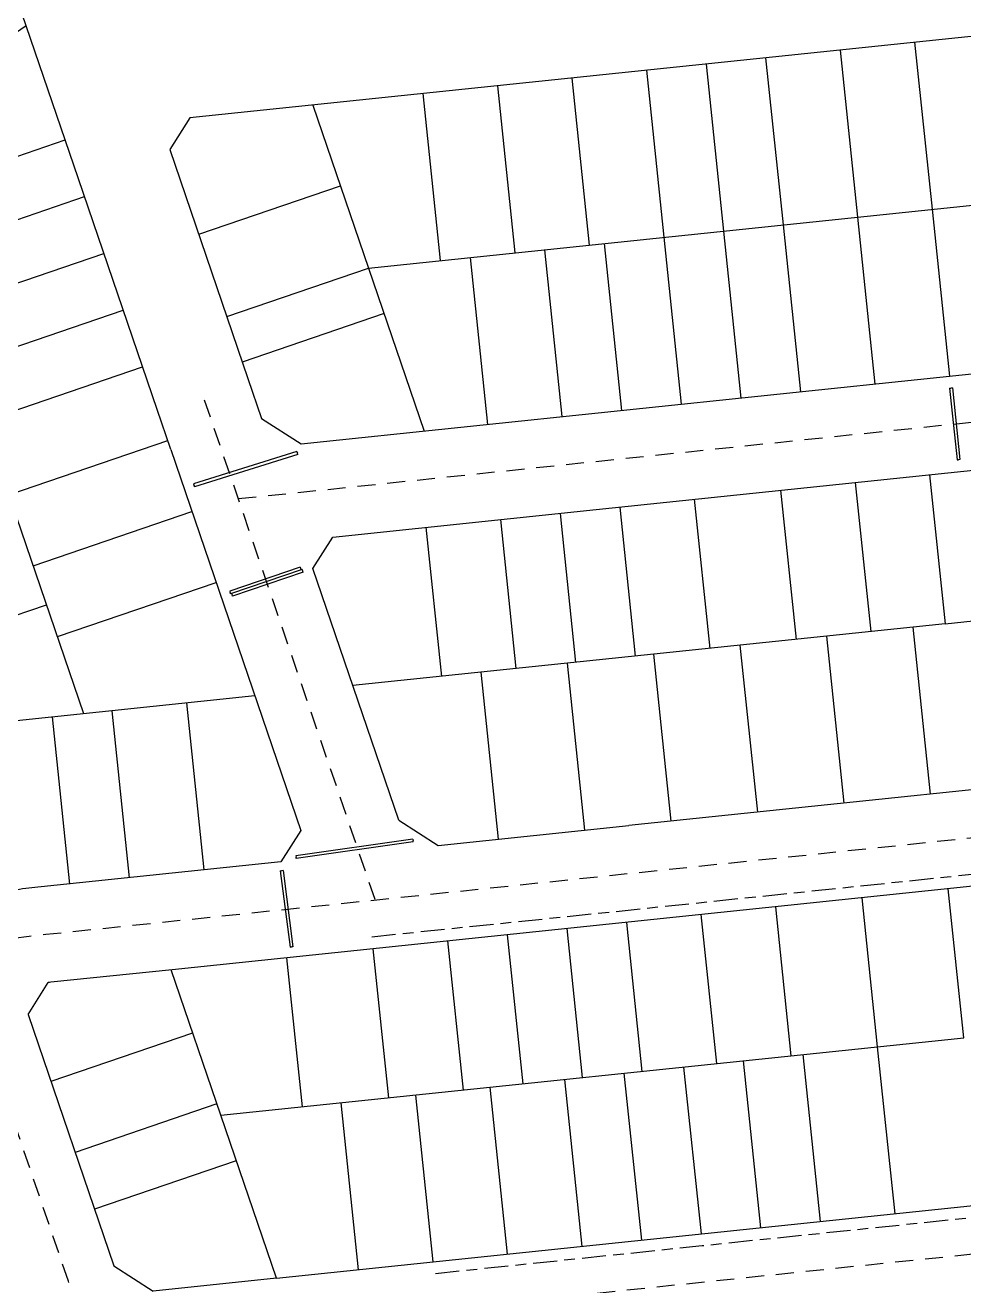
# Model space of a CAD drawing. Extents: x 296374 to 298792, y 6267790 to 6270844.
# Drawn here: x 297608.3 to 297764.9, y 6269795.8 to 6270006.1 of the extents above; entities that cross this region are included whole.
import ezdxf

# ---------------------------------------------------------------- set-up
doc = ezdxf.new("R2010")
doc.units = 0
doc.linetypes.add('Cable Exist UG', pattern=[8.2, 4, -1.2, 1.8, -1.2])
doc.linetypes.add('Dash', pattern=[5, 3, -2])
for name, color, linetype in [('_User_Exist_LV', 7, 'Cable Exist UG'), ('_User_xref', 6, 'Continuous'), ('Duct_SP_EXT', 7, 'Continuous'), ('X-Masterplan_LotLayout_P2$0$D-LO-Stage 15', 251, 'Continuous'), ('X-Masterplan_LotLayout_P2$0$D-LO-Stage 16', 251, 'Continuous'), ('X-Masterplan_LotLayout_P2$0$D-LO-Stage 28', 251, 'Continuous'), ('X-Masterplan_LotLayout_P2$0$D-RD-15-23_CL', 251, 'Dash'), ('X-Masterplan_LotLayout_P2$0$D-RD-Stage15_BDY', 251, 'Continuous'), ('X-Masterplan_LotLayout_P2$0$D-RD-Stage16_BDY', 251, 'Continuous'), ('X-Masterplan_LotLayout_P2$0$D-RD-Stage28_BDY', 251, 'Continuous')]:
    doc.layers.add(name, color=color, linetype=linetype)

# ---------------------------------------------------------------- blocks, each defined once
blk = doc.blocks.new('X-Masterplan_LotLayout_P2')
at = {"layer": 'X-Masterplan_LotLayout_P2$0$D-LO-Stage 15'}
for p, q in [((297640.96, 6269824.28), (297632.67, 6269848.56)), ((297636.27, 6269838.01), (297612.61, 6269829.93)), ((297640.31, 6269826.18), (297616.65, 6269818.1)), ((297650.24, 6269797.1), (297640.96, 6269824.28)), ((297643.54, 6269816.71), (297619.88, 6269808.64))]:
    blk.add_line(p, q, dxfattribs=at)
at = {"layer": 'X-Masterplan_LotLayout_P2$0$D-LO-Stage 16'}
for p, q in [((297665.62, 6269965.6), (297794.09, 6269978.99)), ((297762.6, 6269947.56), (297759.69, 6269975.41)), ((297750.16, 6269946.26), (297747.26, 6269974.11)), ((297727.78, 6269943.93), (297724.88, 6269971.78)), ((297737.73, 6269944.97), (297734.83, 6269972.82)), ((297707.89, 6269941.86), (297704.99, 6269969.71)), ((297717.84, 6269942.89), (297714.93, 6269970.74)), ((297685.51, 6269939.52), (297682.61, 6269967.37)), ((297697.95, 6269940.82), (297695.04, 6269968.67)), ((297665.62, 6269965.6), (297674.9, 6269938.42)), ((297618.09, 6269891.27), (297599, 6269947.19)), ((297605.62, 6269927.79), (297632.12, 6269936.84)), ((297759.24, 6269931.12), (297761.83, 6269906.26)), ((297746.81, 6269929.83), (297749.4, 6269904.96)), ((297719.95, 6269927.03), (297722.54, 6269902.16)), ((297734.37, 6269928.53), (297736.96, 6269903.67)), ((297609.66, 6269915.96), (297636.16, 6269925.01)), ((297697.57, 6269924.69), (297700.16, 6269899.83)), ((297707.52, 6269925.73), (297710.11, 6269900.87)), ((297687.63, 6269923.66), (297690.22, 6269898.79)), ((297675.19, 6269922.36), (297677.79, 6269897.5)), ((297613.7, 6269904.13), (297640.2, 6269913.18)), ((297588.23, 6269901.36), (297611.88, 6269909.44)), ((297761.83, 6269906.26), (297784.67, 6269908.64)), ((297761.83, 6269906.26), (297662.98, 6269895.95)), ((297742.02, 6269904.19), (297744.92, 6269876.34)), ((297756.44, 6269905.7), (297759.34, 6269877.85)), ((297727.59, 6269902.69), (297730.5, 6269874.84)), ((297698.75, 6269899.68), (297701.65, 6269871.83)), ((297713.17, 6269901.19), (297716.08, 6269873.34)), ((297684.33, 6269898.18), (297687.23, 6269870.33)), ((297646.66, 6269894.25), (297592.58, 6269888.61)), ((297622.79, 6269891.76), (297625.69, 6269863.91)), ((297635.22, 6269893.06), (297638.12, 6269865.21)), ((297612.84, 6269890.73), (297615.74, 6269862.85)), ((297747.92, 6269860.57), (297750.51, 6269835.7)), ((297721.07, 6269857.77), (297723.66, 6269832.9)), ((297733.5, 6269859.07), (297736.09, 6269834.2)), ((297698.69, 6269855.44), (297701.28, 6269830.57)), ((297708.64, 6269856.47), (297711.23, 6269831.61)), ((297678.8, 6269853.36), (297681.39, 6269828.5)), ((297688.74, 6269854.4), (297691.34, 6269829.54)), ((297666.36, 6269852.07), (297668.96, 6269827.2)), ((297651.94, 6269850.56), (297654.53, 6269825.7)), ((297640.96, 6269824.28), (297764.94, 6269837.21)), ((297738.08, 6269834.41), (297740.99, 6269806.56)), ((297750.51, 6269835.7), (297753.42, 6269807.85)), ((297718.19, 6269832.33), (297721.09, 6269804.49)), ((297728.14, 6269833.37), (297731.04, 6269805.52)), ((297698.3, 6269830.26), (297701.2, 6269802.41)), ((297708.24, 6269831.3), (297711.15, 6269803.45)), ((297685.87, 6269828.97), (297688.77, 6269801.12)), ((297661, 6269826.37), (297663.9, 6269798.52)), ((297673.43, 6269827.67), (297676.34, 6269799.82))]:
    blk.add_line(p, q, dxfattribs=at)
at = {"layer": 'X-Masterplan_LotLayout_P2$0$D-LO-Stage 16', "flags": 128}
blk.add_lwpolyline([(297764.94, 6269837.21), (297762.34, 6269862.07)], dxfattribs=at)
at = {"layer": 'X-Masterplan_LotLayout_P2$0$D-LO-Stage 28'}
for p, q in [((297563, 6269975.24), (297608.49, 6270006.05)), ((297759.69, 6269975.41), (297756.79, 6270003.26)), ((297734.83, 6269972.82), (297731.92, 6270000.67)), ((297747.26, 6269974.11), (297744.36, 6270001.96)), ((297714.93, 6269970.74), (297712.03, 6269998.59)), ((297724.88, 6269971.78), (297721.98, 6269999.63)), ((297702.5, 6269969.45), (297699.6, 6269997.3)), ((297677.64, 6269966.86), (297674.73, 6269994.7)), ((297690.07, 6269968.15), (297687.17, 6269996)), ((297656.34, 6269992.79), (297665.62, 6269965.6)), ((297588.5, 6269977.94), (297615, 6269986.99)), ((297591.73, 6269968.48), (297618.23, 6269977.53)), ((297637.28, 6269971.25), (297660.94, 6269979.32)), ((297594.96, 6269959.02), (297621.46, 6269968.06)), ((297641.96, 6269957.53), (297665.62, 6269965.6)), ((297598.19, 6269949.55), (297624.69, 6269958.6)), ((297601.42, 6269940.09), (297627.92, 6269949.13))]:
    blk.add_line(p, q, dxfattribs=at)
at = {"layer": 'X-Masterplan_LotLayout_P2$0$D-LO-Stage 28', "flags": 128}
blk.add_lwpolyline([(297668.21, 6269958), (297644.56, 6269949.93)], dxfattribs=at)
at = {"layer": 'X-Masterplan_LotLayout_P2$0$D-RD-15-23_CL', "flags": 128}
for points in [[(297643.88, 6269927.14), (297828.79, 6269946.42)], [(297666.71, 6269860.29), (297637.91, 6269944.62)], [(297823.15, 6269876.45), (297763.5, 6269870.24)], [(297615.54, 6269796.59), (297596.58, 6269852.14)], [(297619.22, 6269785.82), (297830.24, 6269807.82)], [(297643.08, 6269715.94), (297615.54, 6269796.59)]]:
    blk.add_lwpolyline(points, dxfattribs=at)
blk.add_lwpolyline([(297763.5, 6269870.24), (297611.8, 6269854.42, 0.056343), (297567.91, 6269844.77), (297520.13, 6269828.46)], format="xyb", dxfattribs=at)
at = {"layer": 'X-Masterplan_LotLayout_P2$0$D-RD-Stage15_BDY', "flags": 128}
blk.add_lwpolyline([(297632.83, 6269848.57), (297612.62, 6269846.47, 0.00062), (297612.15, 6269846.42)], format="xyb", dxfattribs=at)
for points in [[(297608.8, 6269841.09), (297612.15, 6269846.42)], [(297608.8, 6269841.09), (297623.11, 6269799.17)], [(297623.11, 6269799.17), (297629.7, 6269794.96)], [(297650.24, 6269797.1), (297629.7, 6269794.96)]]:
    blk.add_lwpolyline(points, dxfattribs=at)
at = {"layer": 'X-Masterplan_LotLayout_P2$0$D-RD-Stage16_BDY', "flags": 128}
for points in [[(297645.48, 6269947.21), (297647.78, 6269940.49), (297654.37, 6269936.28), (297814.21, 6269952.94), (297819.87, 6269958.41), (297826.02, 6270002.18)], [(297632.63, 6269935.32), (297630.34, 6269942.04)], [(297703.57, 6269925.32), (297811.91, 6269936.61)], [(297659.67, 6269920.74), (297703.57, 6269925.32)], [(297656.31, 6269915.49), (297659.67, 6269920.74)], [(297670.65, 6269873.5), (297656.31, 6269915.49)], [(297807.41, 6269882.86), (297709.06, 6269872.61)], [(297670.65, 6269873.5), (297677.24, 6269869.29)], [(297677.24, 6269869.29), (297709.06, 6269872.61)], [(297650.24, 6269797.1), (297813.99, 6269814.17), (297818.44, 6269819.66), (297813.99, 6269862.43), (297808.49, 6269866.88), (297632.83, 6269848.57)]]:
    blk.add_lwpolyline(points, dxfattribs=at)
blk.add_lwpolyline([(297632.63, 6269935.32), (297654.32, 6269871.8), (297650.96, 6269866.55), (297610.97, 6269862.38, 0.004945), (297606.88, 6269861.91, 0.004945)], format="xyb", dxfattribs=at)
at = {"layer": 'X-Masterplan_LotLayout_P2$0$D-RD-Stage28_BDY', "flags": 128}
for points in [[(297617.21, 6269980.51), (297606.32, 6270012.41)], [(297826.02, 6270002.18), (297826.51, 6270005.65), (297822.23, 6270010.08), (297635.8, 6269990.65), (297632.45, 6269985.4), (297645.48, 6269947.21)], [(297630.34, 6269942.04), (297617.21, 6269980.51)]]:
    blk.add_lwpolyline(points, dxfattribs=at)

msp = doc.modelspace()

# ---------------------------------------------------------------- linework, layer by layer
at = {"layer": '_User_Exist_LV', "lineweight": -3, "flags": 128}
for points in [[(297666.16, 6269854.07), (297708.44, 6269858.46), (297762.15, 6269864.06), (297808.71, 6269868.92), (297809.74, 6269868.09), (297830.22, 6269869.07), (297835.64, 6269875.75), (297859.85, 6269878.27), (297860.1, 6269868.4)], [(297860.1, 6269868.4), (297857.45, 6269874), (297837.7, 6269871.94), (297832.2, 6269865.16), (297819.38, 6269864.66), (297821.78, 6269841.63), (297818.83, 6269835.22), (297818.83, 6269835.22), (297820.52, 6269819.04), (297815.02, 6269812.27), (297768.04, 6269807.37), (297721.31, 6269802.5), (297676.53, 6269797.83)]]:
    msp.add_lwpolyline(points, dxfattribs=at)
at = {"layer": 'Duct_SP_EXT', "lineweight": -3}
for p, q in [((297762.57, 6269945.55), (297762.81, 6269945.57)), ((297762.57, 6269945.55), (297763.81, 6269933.61)), ((297763.05, 6269945.6), (297762.81, 6269945.57)), ((297763.05, 6269945.6), (297764.29, 6269933.66)), ((297653.68, 6269934.98), (297636.43, 6269929.59)), ((297653.68, 6269934.98), (297636.43, 6269929.59)), ((297653.82, 6269934.52), (297636.57, 6269929.13)), ((297653.82, 6269934.52), (297636.57, 6269929.13)), ((297653.68, 6269934.98), (297653.75, 6269934.75)), ((297653.68, 6269934.98), (297653.75, 6269934.75)), ((297653.82, 6269934.52), (297653.75, 6269934.75)), ((297653.82, 6269934.52), (297653.75, 6269934.75)), ((297763.81, 6269933.61), (297764.05, 6269933.63)), ((297764.29, 6269933.66), (297764.05, 6269933.63)), ((297636.43, 6269929.59), (297636.5, 6269929.36)), ((297636.43, 6269929.59), (297636.5, 6269929.36)), ((297636.57, 6269929.13), (297636.5, 6269929.36)), ((297636.57, 6269929.13), (297636.5, 6269929.36)), ((297654.23, 6269915.73), (297642.46, 6269911.73)), ((297654.38, 6269915.28), (297642.61, 6269911.28)), ((297654.53, 6269915.34), (297642.77, 6269911.34)), ((297654.69, 6269914.89), (297642.92, 6269910.89)), ((297654.23, 6269915.73), (297654.3, 6269915.51)), ((297654.38, 6269915.28), (297654.3, 6269915.51)), ((297654.53, 6269915.34), (297654.61, 6269915.11)), ((297654.69, 6269914.89), (297654.61, 6269915.11)), ((297642.46, 6269911.73), (297642.54, 6269911.51)), ((297642.61, 6269911.28), (297642.54, 6269911.51)), ((297642.77, 6269911.34), (297642.84, 6269911.11)), ((297642.92, 6269910.89), (297642.84, 6269911.11)), ((297673.02, 6269870.36), (297653.49, 6269867.59)), ((297673.02, 6269870.36), (297673.05, 6269870.12)), ((297673.08, 6269869.88), (297673.05, 6269870.12)), ((297673.08, 6269869.88), (297653.55, 6269867.11)), ((297653.49, 6269867.59), (297653.52, 6269867.35)), ((297653.55, 6269867.11), (297653.52, 6269867.35)), ((297650.88, 6269865.04), (297651.12, 6269865.07)), ((297650.88, 6269865.04), (297652.52, 6269852.33)), ((297651.36, 6269865.1), (297651.12, 6269865.07)), ((297651.36, 6269865.1), (297653, 6269852.39)), ((297652.52, 6269852.33), (297652.76, 6269852.36)), ((297653, 6269852.39), (297652.76, 6269852.36))]:
    msp.add_line(p, q, dxfattribs=at)

# ---------------------------------------------------------------- block references
at = {"layer": '_User_xref', "color": 6}
msp.add_blockref('X-Masterplan_LotLayout_P2', (0, 0), dxfattribs=at)

doc.saveas('drawing.dxf')
